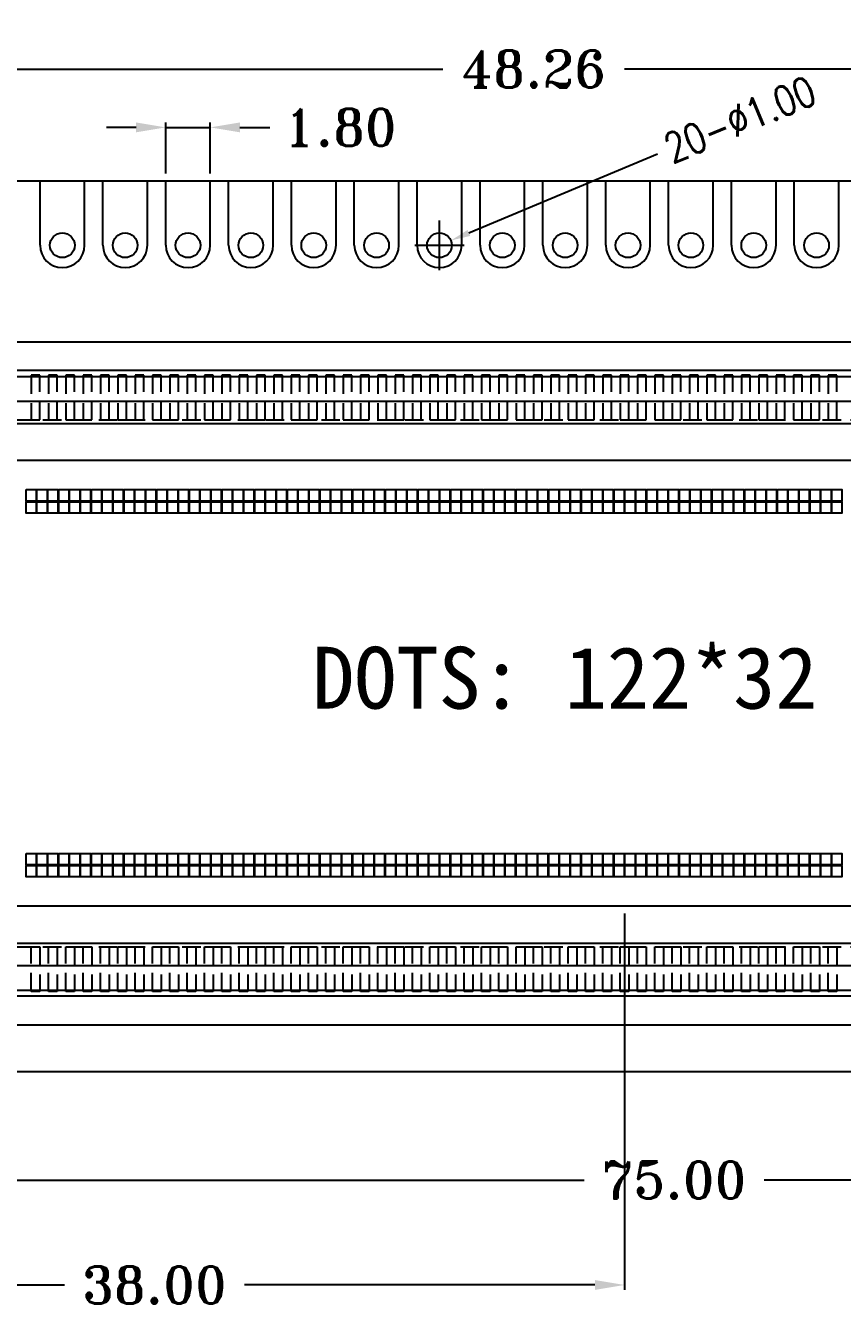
# Model space of a CAD drawing. Header units: millimetres. Extents: x 1251 to 1736, y 491 to 664.
# Drawn here: x 1324.6 to 1357.6, y 582.5 to 634.4 of the extents above; entities that cross this region are included whole.
import ezdxf

# ---------------------------------------------------------------- set-up
doc = ezdxf.new("R2010")
doc.units = ezdxf.units.MM
doc.header["$LTSCALE"] = 3
doc.linetypes.add('HIDDEN', pattern=[0.375, 0.25, -0.125])
for name, color, linetype in [('BEZ', 170, 'Continuous'), ('DIM', 4, 'Continuous'), ('PCB', 3, 'Continuous')]:
    doc.layers.add(name, color=color, linetype=linetype)
doc.styles.add('0000', font='')
doc.styles.add('RT', font='ROMANT.SHX')
doc.styles.get("Standard").update_dxf_attribs({"font": 'romans.shx', "width": 0.8, "height": 1.2})
doc.styles.get('0000').set_extended_font_data('SimSun')
doc.dimstyles.new('ISO-25$0', dxfattribs={"dimtxt": 1.5, "dimasz": 1.2, "dimexe": 0.2, "dimexo": 0.3, "dimgap": 0.6, "dimtad": 0, "dimzin": 1, "dimdsep": 46, "dimtxsty": 'RT', "dimcen": 2.5, "dimadec": 0, "dimazin": 0, "dimtfac": 1, "dimtmove": 0, "dimatfit": 3, "dimfxl": 0.2, "dimarcsym": 0})
doc.dimstyles.new('LCDDIM', dxfattribs={"dimtxt": 1.2, "dimasz": 1, "dimexe": 0.5, "dimexo": 0.5, "dimgap": 0.5, "dimtad": 0, "dimzin": 0, "dimdsep": 46, "dimtxsty": 'Standard', "dimcen": 1, "dimadec": 0, "dimazin": 0, "dimtfac": 1, "dimtofl": 0, "dimtmove": 0, "dimatfit": 0, "dimfxl": 1, "dimarcsym": 0})

# ---------------------------------------------------------------- blocks, each defined once
blk = doc.blocks.new('*D13')
at = {"layer": 'Defpoints', "color": 0}
for p in [(1390.842, 648.685), (1310.842, 628.098), (1390.842, 628.098)]:
    blk.add_point(p, dxfattribs=at)
at = {"layer": 'DIM', "color": 0, "lineweight": -2}
for p, q in [((1310.842, 628.398), (1310.842, 648.885)), ((1312.042, 648.685), (1341.385, 648.685)), ((1389.642, 648.685), (1360.299, 648.685)), ((1390.842, 628.398), (1390.842, 648.885))]:
    blk.add_line(p, q, dxfattribs=at)
at = {"layer": 'DIM', "color": 0}
for points in [[(1312.042, 648.885), (1312.042, 648.485), (1310.842, 648.685)], [(1389.642, 648.885), (1389.642, 648.485), (1390.842, 648.685)]]:
    blk.add_solid(points, dxfattribs=at)
at = {"layer": 'DIM', "color": 0, "lineweight": 0, "insert": (1350.842, 648.685), "char_height": 1.5, "attachment_point": 5, "style": 'RT'}
blk.add_mtext('PCB 80.00%%P0.3', dxfattribs=at)
blk = doc.blocks.new('*D14')
at = {"layer": 'Defpoints', "color": 0}
for p in [(1381.992, 642.233), (1315.692, 620.798), (1381.992, 620.798)]:
    blk.add_point(p, dxfattribs=at)
at = {"layer": 'DIM', "color": 0, "lineweight": -2}
for p, q in [((1315.692, 621.098), (1315.692, 642.433)), ((1316.892, 642.233), (1339.456, 642.233)), ((1380.792, 642.233), (1358.228, 642.233)), ((1381.992, 621.098), (1381.992, 642.433))]:
    blk.add_line(p, q, dxfattribs=at)
at = {"layer": 'DIM', "color": 0}
for points in [[(1316.892, 642.433), (1316.892, 642.033), (1315.692, 642.233)], [(1380.792, 642.433), (1380.792, 642.033), (1381.992, 642.233)]]:
    blk.add_solid(points, dxfattribs=at)
at = {"layer": 'DIM', "color": 0, "lineweight": 0, "insert": (1348.842, 642.233), "char_height": 1.5, "attachment_point": 5, "style": 'RT'}
blk.add_mtext('BEZ 66.30%%P0.2', dxfattribs=at)
blk = doc.blocks.new('*D15')
at = {"layer": 'Defpoints', "color": 0}
for p in [(1378.842, 638.894), (1318.842, 615.798), (1378.842, 615.798)]:
    blk.add_point(p, dxfattribs=at)
at = {"layer": 'DIM', "color": 0, "lineweight": -2}
for p, q in [((1318.842, 616.098), (1318.842, 639.094)), ((1378.842, 616.098), (1378.842, 639.094)), ((1320.042, 638.894), (1339.956, 638.894)), ((1377.642, 638.894), (1357.728, 638.894))]:
    blk.add_line(p, q, dxfattribs=at)
at = {"layer": 'DIM', "color": 0}
for points in [[(1320.042, 639.094), (1320.042, 638.694), (1318.842, 638.894)], [(1377.642, 639.094), (1377.642, 638.694), (1378.842, 638.894)]]:
    blk.add_solid(points, dxfattribs=at)
at = {"layer": 'DIM', "color": 0, "lineweight": 0, "insert": (1348.842, 638.894), "char_height": 1.5, "attachment_point": 5, "style": 'RT'}
blk.add_mtext('VA 60.00 MIN', dxfattribs=at)
blk = doc.blocks.new('*D16')
at = {"layer": 'Defpoints', "color": 0}
for p in [(1375.667, 636.123), (1322.017, 615.623), (1375.667, 615.623)]:
    blk.add_point(p, dxfattribs=at)
at = {"layer": 'DIM', "color": 0, "lineweight": -2}
for p, q in [((1322.017, 615.923), (1322.017, 636.323)), ((1323.217, 636.123), (1342.956, 636.123)), ((1374.467, 636.123), (1354.728, 636.123)), ((1375.667, 615.923), (1375.667, 636.323))]:
    blk.add_line(p, q, dxfattribs=at)
at = {"layer": 'DIM', "color": 0}
for points in [[(1323.217, 636.323), (1323.217, 635.923), (1322.017, 636.123)], [(1374.467, 636.323), (1374.467, 635.923), (1375.667, 636.123)]]:
    blk.add_solid(points, dxfattribs=at)
at = {"layer": 'DIM', "color": 0, "lineweight": 0, "insert": (1348.842, 636.123), "char_height": 1.5, "attachment_point": 5, "style": 'RT'}
blk.add_mtext('AA 53.65', dxfattribs=at)
blk = doc.blocks.new('*D17')
at = {"layer": 'Defpoints', "color": 0}
for p in [(1386.842, 645.518), (1314.842, 624.098), (1386.842, 624.098)]:
    blk.add_point(p, dxfattribs=at)
at = {"layer": 'DIM', "color": 0, "lineweight": -2}
for p, q in [((1314.842, 624.398), (1314.842, 645.718)), ((1316.042, 645.518), (1343.385, 645.518)), ((1385.642, 645.518), (1358.299, 645.518)), ((1386.842, 624.398), (1386.842, 645.718))]:
    blk.add_line(p, q, dxfattribs=at)
at = {"layer": 'DIM', "color": 0}
for points in [[(1316.042, 645.718), (1316.042, 645.318), (1314.842, 645.518)], [(1385.642, 645.718), (1385.642, 645.318), (1386.842, 645.518)]]:
    blk.add_solid(points, dxfattribs=at)
at = {"layer": 'DIM', "color": 0, "lineweight": 0, "insert": (1350.842, 645.518), "char_height": 1.5, "attachment_point": 5, "style": 'RT'}
blk.add_mtext('HOLE 72.00', dxfattribs=at)
blk = doc.blocks.new('*D18')
at = {"layer": 'Defpoints', "color": 0}
for p in [(1369.302, 632.621), (1321.042, 625.498), (1369.302, 625.498)]:
    blk.add_point(p, dxfattribs=at)
at = {"layer": 'DIM', "color": 0, "lineweight": -2}
for p, q in [((1321.042, 625.798), (1321.042, 632.821)), ((1322.242, 632.621), (1341.5, 632.621)), ((1368.102, 632.621), (1348.843, 632.621)), ((1369.302, 625.798), (1369.302, 632.821))]:
    blk.add_line(p, q, dxfattribs=at)
at = {"layer": 'DIM', "color": 0}
for points in [[(1322.242, 632.821), (1322.242, 632.421), (1321.042, 632.621)], [(1368.102, 632.821), (1368.102, 632.421), (1369.302, 632.621)]]:
    blk.add_solid(points, dxfattribs=at)
at = {"layer": 'DIM', "color": 0, "lineweight": 0, "insert": (1345.172, 632.621), "char_height": 1.5, "attachment_point": 5, "style": 'RT'}
blk.add_mtext('48.26', dxfattribs=at)
blk = doc.blocks.new('*D20')
at = {"layer": 'Defpoints', "color": 0}
for p in [(1332.102, 630.261), (1330.302, 628.098), (1332.102, 628.098)]:
    blk.add_point(p, dxfattribs=at)
at = {"layer": 'DIM', "color": 0, "lineweight": -2}
for p, q in [((1330.302, 628.398), (1330.302, 630.461)), ((1332.102, 628.398), (1332.102, 630.461)), ((1329.102, 630.261), (1327.902, 630.261)), ((1330.302, 630.261), (1332.102, 630.261)), ((1333.302, 630.261), (1334.502, 630.261))]:
    blk.add_line(p, q, dxfattribs=at)
at = {"layer": 'DIM', "color": 0}
for points in [[(1329.102, 630.461), (1329.102, 630.061), (1330.302, 630.261)], [(1333.302, 630.461), (1333.302, 630.061), (1332.102, 630.261)]]:
    blk.add_solid(points, dxfattribs=at)
at = {"layer": 'DIM', "color": 0, "lineweight": 0, "insert": (1337.352, 630.261), "char_height": 1.5, "attachment_point": 5, "style": 'RT'}
blk.add_mtext('1.80', dxfattribs=at)
blk = doc.blocks.new('*D21')
at = {"layer": 'Defpoints', "color": 0}
for p in [(1341.823, 625.691), (1340.901, 625.305)]:
    blk.add_point(p, dxfattribs=at)
at = {"layer": 'DIM', "color": 0, "lineweight": -2}
for p, q in [((1342.554, 625.997), (1350.179, 629.191)), ((1341.362, 624.498), (1341.362, 626.498)), ((1340.362, 625.498), (1342.362, 625.498))]:
    blk.add_line(p, q, dxfattribs=at)
at = {"layer": 'DIM', "color": 0}
blk.add_solid([(1342.503, 626.119), (1342.605, 625.875), (1341.823, 625.691)], dxfattribs=at)
at = {"layer": 'DIM', "color": 0, "insert": (1353.503, 630.583), "char_height": 1.2, "attachment_point": 5, "rotation": 22.7266}
blk.add_mtext('20-∅1.00', dxfattribs=at)
blk = doc.blocks.new('*D37')
at = {"layer": 'Defpoints', "color": 0}
for p in [(1313.342, 596.098), (1388.342, 596.098), (1388.342, 587.723)]:
    blk.add_point(p, dxfattribs=at)
at = {"layer": 'DIM', "color": 0, "lineweight": -2}
for p, q in [((1313.342, 595.798), (1313.342, 587.523)), ((1388.342, 595.798), (1388.342, 587.523)), ((1314.542, 587.723), (1347.206, 587.723)), ((1387.142, 587.723), (1354.478, 587.723))]:
    blk.add_line(p, q, dxfattribs=at)
at = {"layer": 'DIM', "color": 0}
for points in [[(1314.542, 587.923), (1314.542, 587.523), (1313.342, 587.723)], [(1387.142, 587.923), (1387.142, 587.523), (1388.342, 587.723)]]:
    blk.add_solid(points, dxfattribs=at)
at = {"layer": 'DIM', "color": 0, "lineweight": 0, "insert": (1350.842, 587.723), "char_height": 1.5, "attachment_point": 5, "style": 'RT'}
blk.add_mtext('75.00', dxfattribs=at)
blk = doc.blocks.new('*D38')
at = {"layer": 'Defpoints', "color": 0}
for p in [(1310.842, 604.224), (1348.842, 598.798), (1348.842, 583.482)]:
    blk.add_point(p, dxfattribs=at)
at = {"layer": 'DIM', "color": 0, "lineweight": -2}
for p, q in [((1310.842, 603.924), (1310.842, 583.282)), ((1348.842, 598.498), (1348.842, 583.282)), ((1312.042, 583.482), (1326.206, 583.482)), ((1347.642, 583.482), (1333.478, 583.482))]:
    blk.add_line(p, q, dxfattribs=at)
at = {"layer": 'DIM', "color": 0}
for points in [[(1312.042, 583.682), (1312.042, 583.282), (1310.842, 583.482)], [(1347.642, 583.682), (1347.642, 583.282), (1348.842, 583.482)]]:
    blk.add_solid(points, dxfattribs=at)
at = {"layer": 'DIM', "color": 0, "lineweight": 0, "insert": (1329.842, 583.482), "char_height": 1.5, "attachment_point": 5, "style": 'RT'}
blk.add_mtext('38.00', dxfattribs=at)

msp = doc.modelspace()

# ---------------------------------------------------------------- linework, layer by layer
for p, q in [((1325.222, 625.498), (1325.222, 628.098)), ((1327.022, 625.498), (1327.022, 628.098)), ((1327.762, 625.498), (1327.762, 628.098)), ((1329.562, 625.498), (1329.562, 628.098)), ((1330.302, 625.498), (1330.302, 628.098)), ((1332.102, 625.498), (1332.102, 628.098)), ((1332.842, 625.498), (1332.842, 628.098)), ((1334.642, 625.498), (1334.642, 628.098)), ((1335.382, 625.498), (1335.382, 628.098)), ((1337.182, 625.498), (1337.182, 628.098)), ((1337.922, 625.498), (1337.922, 628.098)), ((1339.722, 625.498), (1339.722, 628.098)), ((1340.462, 625.498), (1340.462, 628.098)), ((1342.262, 625.498), (1342.262, 628.098)), ((1343.002, 625.498), (1343.002, 628.098)), ((1344.802, 625.498), (1344.802, 628.098)), ((1345.542, 625.498), (1345.542, 628.098)), ((1347.342, 625.498), (1347.342, 628.098)), ((1348.082, 625.498), (1348.082, 628.098)), ((1349.882, 625.498), (1349.882, 628.098)), ((1350.622, 625.498), (1350.622, 628.098)), ((1352.422, 625.498), (1352.422, 628.098)), ((1353.162, 625.498), (1353.162, 628.098)), ((1354.962, 625.498), (1354.962, 628.098)), ((1355.702, 625.498), (1355.702, 628.098)), ((1357.502, 625.498), (1357.502, 628.098)), ((1316.342, 620.448), (1381.342, 620.448)), ((1381.342, 595.148), (1316.342, 595.148))]:
    msp.add_line(p, q)
at = {"linetype": 'HIDDEN'}
for p, q in [((1316.342, 618.448), (1381.342, 618.448)), ((1316.342, 597.148), (1381.342, 597.148))]:
    msp.add_line(p, q, dxfattribs=at)
at = {"color": 2}
for p, q in [((1316.672, 618.298), (1379.972, 618.298)), ((1316.672, 597.298), (1379.972, 597.298))]:
    msp.add_line(p, q, dxfattribs=at)
at = {"linetype": 'HIDDEN'}
for points in [[(1324.867, 620.248), (1324.867, 618.448), (1325.217, 618.448), (1325.217, 620.248)], [(1325.567, 620.248), (1325.567, 618.448), (1325.917, 618.448), (1325.917, 620.248)], [(1326.267, 620.248), (1326.267, 618.448), (1326.617, 618.448), (1326.617, 620.248)], [(1326.967, 620.248), (1326.967, 618.448), (1327.317, 618.448), (1327.317, 620.248)], [(1327.667, 620.248), (1327.667, 618.448), (1328.017, 618.448), (1328.017, 620.248)], [(1328.367, 620.248), (1328.367, 618.448), (1328.717, 618.448), (1328.717, 620.248)], [(1329.067, 620.248), (1329.067, 618.448), (1329.417, 618.448), (1329.417, 620.248)], [(1329.767, 620.248), (1329.767, 618.448), (1330.117, 618.448), (1330.117, 620.248)], [(1330.467, 620.248), (1330.467, 618.448), (1330.817, 618.448), (1330.817, 620.248)], [(1331.167, 620.248), (1331.167, 618.448), (1331.517, 618.448), (1331.517, 620.248)], [(1331.867, 620.248), (1331.867, 618.448), (1332.217, 618.448), (1332.217, 620.248)], [(1332.567, 620.248), (1332.567, 618.448), (1332.917, 618.448), (1332.917, 620.248)], [(1333.267, 620.248), (1333.267, 618.448), (1333.617, 618.448), (1333.617, 620.248)], [(1333.967, 620.248), (1333.967, 618.448), (1334.317, 618.448), (1334.317, 620.248)], [(1334.667, 620.248), (1334.667, 618.448), (1335.017, 618.448), (1335.017, 620.248)], [(1335.367, 620.248), (1335.367, 618.448), (1335.717, 618.448), (1335.717, 620.248)], [(1336.067, 620.248), (1336.067, 618.448), (1336.417, 618.448), (1336.417, 620.248)], [(1336.767, 620.248), (1336.767, 618.448), (1337.117, 618.448), (1337.117, 620.248)], [(1337.467, 620.248), (1337.467, 618.448), (1337.817, 618.448), (1337.817, 620.248)], [(1338.167, 620.248), (1338.167, 618.448), (1338.517, 618.448), (1338.517, 620.248)], [(1338.867, 620.248), (1338.867, 618.448), (1339.217, 618.448), (1339.217, 620.248)], [(1339.567, 620.248), (1339.567, 618.448), (1339.917, 618.448), (1339.917, 620.248)], [(1340.267, 620.248), (1340.267, 618.448), (1340.617, 618.448), (1340.617, 620.248)], [(1340.967, 620.248), (1340.967, 618.448), (1341.317, 618.448), (1341.317, 620.248)], [(1341.667, 620.248), (1341.667, 618.448), (1342.017, 618.448), (1342.017, 620.248)], [(1342.367, 620.248), (1342.367, 618.448), (1342.717, 618.448), (1342.717, 620.248)], [(1343.067, 620.248), (1343.067, 618.448), (1343.417, 618.448), (1343.417, 620.248)], [(1343.767, 620.248), (1343.767, 618.448), (1344.117, 618.448), (1344.117, 620.248)], [(1344.467, 620.248), (1344.467, 618.448), (1344.817, 618.448), (1344.817, 620.248)], [(1345.167, 620.248), (1345.167, 618.448), (1345.517, 618.448), (1345.517, 620.248)], [(1345.867, 620.248), (1345.867, 618.448), (1346.217, 618.448), (1346.217, 620.248)], [(1346.567, 620.248), (1346.567, 618.448), (1346.917, 618.448), (1346.917, 620.248)], [(1347.267, 620.248), (1347.267, 618.448), (1347.617, 618.448), (1347.617, 620.248)], [(1347.967, 620.248), (1347.967, 618.448), (1348.317, 618.448), (1348.317, 620.248)], [(1348.667, 620.248), (1348.667, 618.448), (1349.017, 618.448), (1349.017, 620.248)], [(1349.367, 620.248), (1349.367, 618.448), (1349.717, 618.448), (1349.717, 620.248)], [(1350.067, 620.248), (1350.067, 618.448), (1350.417, 618.448), (1350.417, 620.248)], [(1350.767, 620.248), (1350.767, 618.448), (1351.117, 618.448), (1351.117, 620.248)], [(1351.467, 620.248), (1351.467, 618.448), (1351.817, 618.448), (1351.817, 620.248)], [(1352.167, 620.248), (1352.167, 618.448), (1352.517, 618.448), (1352.517, 620.248)], [(1352.867, 620.248), (1352.867, 618.448), (1353.217, 618.448), (1353.217, 620.248)], [(1353.567, 620.248), (1353.567, 618.448), (1353.917, 618.448), (1353.917, 620.248)], [(1354.267, 620.248), (1354.267, 618.448), (1354.617, 618.448), (1354.617, 620.248)], [(1354.967, 620.248), (1354.967, 618.448), (1355.317, 618.448), (1355.317, 620.248)], [(1355.667, 620.248), (1355.667, 618.448), (1356.017, 618.448), (1356.017, 620.248)], [(1356.367, 620.248), (1356.367, 618.448), (1356.717, 618.448), (1356.717, 620.248)], [(1357.067, 620.248), (1357.067, 618.448), (1357.417, 618.448), (1357.417, 620.248)], [(1324.867, 595.348), (1324.867, 597.148), (1325.217, 597.148), (1325.217, 595.348)], [(1325.567, 595.348), (1325.567, 597.148), (1325.917, 597.148), (1325.917, 595.348)], [(1326.267, 595.348), (1326.267, 597.148), (1326.617, 597.148), (1326.617, 595.348)], [(1326.967, 595.348), (1326.967, 597.148), (1327.317, 597.148), (1327.317, 595.348)], [(1327.667, 595.348), (1327.667, 597.148), (1328.017, 597.148), (1328.017, 595.348)], [(1328.367, 595.348), (1328.367, 597.148), (1328.717, 597.148), (1328.717, 595.348)], [(1329.067, 595.348), (1329.067, 597.148), (1329.417, 597.148), (1329.417, 595.348)], [(1329.767, 595.348), (1329.767, 597.148), (1330.117, 597.148), (1330.117, 595.348)], [(1330.467, 595.348), (1330.467, 597.148), (1330.817, 597.148), (1330.817, 595.348)], [(1331.167, 595.348), (1331.167, 597.148), (1331.517, 597.148), (1331.517, 595.348)], [(1331.867, 595.348), (1331.867, 597.148), (1332.217, 597.148), (1332.217, 595.348)], [(1332.567, 595.348), (1332.567, 597.148), (1332.917, 597.148), (1332.917, 595.348)], [(1333.267, 595.348), (1333.267, 597.148), (1333.617, 597.148), (1333.617, 595.348)], [(1333.967, 595.348), (1333.967, 597.148), (1334.317, 597.148), (1334.317, 595.348)], [(1334.667, 595.348), (1334.667, 597.148), (1335.017, 597.148), (1335.017, 595.348)], [(1335.367, 595.348), (1335.367, 597.148), (1335.717, 597.148), (1335.717, 595.348)], [(1336.067, 595.348), (1336.067, 597.148), (1336.417, 597.148), (1336.417, 595.348)], [(1336.767, 595.348), (1336.767, 597.148), (1337.117, 597.148), (1337.117, 595.348)], [(1337.467, 595.348), (1337.467, 597.148), (1337.817, 597.148), (1337.817, 595.348)], [(1338.167, 595.348), (1338.167, 597.148), (1338.517, 597.148), (1338.517, 595.348)], [(1338.867, 595.348), (1338.867, 597.148), (1339.217, 597.148), (1339.217, 595.348)], [(1339.567, 595.348), (1339.567, 597.148), (1339.917, 597.148), (1339.917, 595.348)], [(1340.267, 595.348), (1340.267, 597.148), (1340.617, 597.148), (1340.617, 595.348)], [(1340.967, 595.348), (1340.967, 597.148), (1341.317, 597.148), (1341.317, 595.348)], [(1341.667, 595.348), (1341.667, 597.148), (1342.017, 597.148), (1342.017, 595.348)], [(1342.367, 595.348), (1342.367, 597.148), (1342.717, 597.148), (1342.717, 595.348)], [(1343.067, 595.348), (1343.067, 597.148), (1343.417, 597.148), (1343.417, 595.348)], [(1343.767, 595.348), (1343.767, 597.148), (1344.117, 597.148), (1344.117, 595.348)], [(1344.467, 595.348), (1344.467, 597.148), (1344.817, 597.148), (1344.817, 595.348)], [(1345.167, 595.348), (1345.167, 597.148), (1345.517, 597.148), (1345.517, 595.348)], [(1345.867, 595.348), (1345.867, 597.148), (1346.217, 597.148), (1346.217, 595.348)], [(1346.567, 595.348), (1346.567, 597.148), (1346.917, 597.148), (1346.917, 595.348)], [(1347.267, 595.348), (1347.267, 597.148), (1347.617, 597.148), (1347.617, 595.348)], [(1347.967, 595.348), (1347.967, 597.148), (1348.317, 597.148), (1348.317, 595.348)], [(1348.667, 595.348), (1348.667, 597.148), (1349.017, 597.148), (1349.017, 595.348)], [(1349.367, 595.348), (1349.367, 597.148), (1349.717, 597.148), (1349.717, 595.348)], [(1350.067, 595.348), (1350.067, 597.148), (1350.417, 597.148), (1350.417, 595.348)], [(1350.767, 595.348), (1350.767, 597.148), (1351.117, 597.148), (1351.117, 595.348)], [(1351.467, 595.348), (1351.467, 597.148), (1351.817, 597.148), (1351.817, 595.348)], [(1352.167, 595.348), (1352.167, 597.148), (1352.517, 597.148), (1352.517, 595.348)], [(1352.867, 595.348), (1352.867, 597.148), (1353.217, 597.148), (1353.217, 595.348)], [(1353.567, 595.348), (1353.567, 597.148), (1353.917, 597.148), (1353.917, 595.348)], [(1354.267, 595.348), (1354.267, 597.148), (1354.617, 597.148), (1354.617, 595.348)], [(1354.967, 595.348), (1354.967, 597.148), (1355.317, 597.148), (1355.317, 595.348)], [(1355.667, 595.348), (1355.667, 597.148), (1356.017, 597.148), (1356.017, 595.348)], [(1356.367, 595.348), (1356.367, 597.148), (1356.717, 597.148), (1356.717, 595.348)], [(1357.067, 595.348), (1357.067, 597.148), (1357.417, 597.148), (1357.417, 595.348)]]:
    msp.add_lwpolyline(points, close=True, dxfattribs=at)
for points in [[(1324.657, 615.623), (1325.067, 615.623), (1325.067, 615.163), (1324.657, 615.163)], [(1325.097, 615.623), (1325.507, 615.623), (1325.507, 615.163), (1325.097, 615.163)], [(1325.537, 615.623), (1325.947, 615.623), (1325.947, 615.163), (1325.537, 615.163)], [(1325.977, 615.623), (1326.387, 615.623), (1326.387, 615.163), (1325.977, 615.163)], [(1326.417, 615.623), (1326.827, 615.623), (1326.827, 615.163), (1326.417, 615.163)], [(1326.857, 615.623), (1327.267, 615.623), (1327.267, 615.163), (1326.857, 615.163)], [(1327.297, 615.623), (1327.707, 615.623), (1327.707, 615.163), (1327.297, 615.163)], [(1327.737, 615.623), (1328.147, 615.623), (1328.147, 615.163), (1327.737, 615.163)], [(1328.177, 615.623), (1328.587, 615.623), (1328.587, 615.163), (1328.177, 615.163)], [(1328.617, 615.623), (1329.027, 615.623), (1329.027, 615.163), (1328.617, 615.163)], [(1329.057, 615.623), (1329.467, 615.623), (1329.467, 615.163), (1329.057, 615.163)], [(1329.497, 615.623), (1329.907, 615.623), (1329.907, 615.163), (1329.497, 615.163)], [(1329.937, 615.623), (1330.347, 615.623), (1330.347, 615.163), (1329.937, 615.163)], [(1330.377, 615.623), (1330.787, 615.623), (1330.787, 615.163), (1330.377, 615.163)], [(1330.817, 615.623), (1331.227, 615.623), (1331.227, 615.163), (1330.817, 615.163)], [(1331.257, 615.623), (1331.667, 615.623), (1331.667, 615.163), (1331.257, 615.163)], [(1331.697, 615.623), (1332.107, 615.623), (1332.107, 615.163), (1331.697, 615.163)], [(1332.137, 615.623), (1332.547, 615.623), (1332.547, 615.163), (1332.137, 615.163)], [(1332.577, 615.623), (1332.987, 615.623), (1332.987, 615.163), (1332.577, 615.163)], [(1333.017, 615.623), (1333.427, 615.623), (1333.427, 615.163), (1333.017, 615.163)], [(1333.457, 615.623), (1333.867, 615.623), (1333.867, 615.163), (1333.457, 615.163)], [(1333.897, 615.623), (1334.307, 615.623), (1334.307, 615.163), (1333.897, 615.163)], [(1334.337, 615.623), (1334.747, 615.623), (1334.747, 615.163), (1334.337, 615.163)], [(1334.777, 615.623), (1335.187, 615.623), (1335.187, 615.163), (1334.777, 615.163)], [(1335.217, 615.623), (1335.627, 615.623), (1335.627, 615.163), (1335.217, 615.163)], [(1335.657, 615.623), (1336.067, 615.623), (1336.067, 615.163), (1335.657, 615.163)], [(1336.097, 615.623), (1336.507, 615.623), (1336.507, 615.163), (1336.097, 615.163)], [(1336.537, 615.623), (1336.947, 615.623), (1336.947, 615.163), (1336.537, 615.163)], [(1336.977, 615.623), (1337.387, 615.623), (1337.387, 615.163), (1336.977, 615.163)], [(1337.417, 615.623), (1337.827, 615.623), (1337.827, 615.163), (1337.417, 615.163)], [(1337.857, 615.623), (1338.267, 615.623), (1338.267, 615.163), (1337.857, 615.163)], [(1338.297, 615.623), (1338.707, 615.623), (1338.707, 615.163), (1338.297, 615.163)], [(1338.737, 615.623), (1339.147, 615.623), (1339.147, 615.163), (1338.737, 615.163)], [(1339.177, 615.623), (1339.587, 615.623), (1339.587, 615.163), (1339.177, 615.163)], [(1339.617, 615.623), (1340.027, 615.623), (1340.027, 615.163), (1339.617, 615.163)], [(1340.057, 615.623), (1340.467, 615.623), (1340.467, 615.163), (1340.057, 615.163)], [(1340.497, 615.623), (1340.907, 615.623), (1340.907, 615.163), (1340.497, 615.163)], [(1340.937, 615.623), (1341.347, 615.623), (1341.347, 615.163), (1340.937, 615.163)], [(1341.377, 615.623), (1341.787, 615.623), (1341.787, 615.163), (1341.377, 615.163)], [(1341.817, 615.623), (1342.227, 615.623), (1342.227, 615.163), (1341.817, 615.163)], [(1342.257, 615.623), (1342.667, 615.623), (1342.667, 615.163), (1342.257, 615.163)], [(1342.697, 615.623), (1343.107, 615.623), (1343.107, 615.163), (1342.697, 615.163)], [(1343.137, 615.623), (1343.547, 615.623), (1343.547, 615.163), (1343.137, 615.163)], [(1343.577, 615.623), (1343.987, 615.623), (1343.987, 615.163), (1343.577, 615.163)], [(1344.017, 615.623), (1344.427, 615.623), (1344.427, 615.163), (1344.017, 615.163)], [(1344.457, 615.623), (1344.867, 615.623), (1344.867, 615.163), (1344.457, 615.163)], [(1344.897, 615.623), (1345.307, 615.623), (1345.307, 615.163), (1344.897, 615.163)], [(1345.337, 615.623), (1345.747, 615.623), (1345.747, 615.163), (1345.337, 615.163)], [(1345.777, 615.623), (1346.187, 615.623), (1346.187, 615.163), (1345.777, 615.163)], [(1346.217, 615.623), (1346.627, 615.623), (1346.627, 615.163), (1346.217, 615.163)], [(1346.657, 615.623), (1347.067, 615.623), (1347.067, 615.163), (1346.657, 615.163)], [(1347.097, 615.623), (1347.507, 615.623), (1347.507, 615.163), (1347.097, 615.163)], [(1347.537, 615.623), (1347.947, 615.623), (1347.947, 615.163), (1347.537, 615.163)], [(1347.977, 615.623), (1348.387, 615.623), (1348.387, 615.163), (1347.977, 615.163)], [(1348.417, 615.623), (1348.827, 615.623), (1348.827, 615.163), (1348.417, 615.163)], [(1348.857, 615.623), (1349.267, 615.623), (1349.267, 615.163), (1348.857, 615.163)], [(1349.297, 615.623), (1349.707, 615.623), (1349.707, 615.163), (1349.297, 615.163)], [(1349.737, 615.623), (1350.147, 615.623), (1350.147, 615.163), (1349.737, 615.163)], [(1350.177, 615.623), (1350.587, 615.623), (1350.587, 615.163), (1350.177, 615.163)], [(1350.617, 615.623), (1351.027, 615.623), (1351.027, 615.163), (1350.617, 615.163)], [(1351.057, 615.623), (1351.467, 615.623), (1351.467, 615.163), (1351.057, 615.163)], [(1351.497, 615.623), (1351.907, 615.623), (1351.907, 615.163), (1351.497, 615.163)], [(1351.937, 615.623), (1352.347, 615.623), (1352.347, 615.163), (1351.937, 615.163)], [(1352.377, 615.623), (1352.787, 615.623), (1352.787, 615.163), (1352.377, 615.163)], [(1352.817, 615.623), (1353.227, 615.623), (1353.227, 615.163), (1352.817, 615.163)], [(1353.257, 615.623), (1353.667, 615.623), (1353.667, 615.163), (1353.257, 615.163)], [(1353.697, 615.623), (1354.107, 615.623), (1354.107, 615.163), (1353.697, 615.163)], [(1354.137, 615.623), (1354.547, 615.623), (1354.547, 615.163), (1354.137, 615.163)], [(1354.577, 615.623), (1354.987, 615.623), (1354.987, 615.163), (1354.577, 615.163)], [(1355.017, 615.623), (1355.427, 615.623), (1355.427, 615.163), (1355.017, 615.163)], [(1355.457, 615.623), (1355.867, 615.623), (1355.867, 615.163), (1355.457, 615.163)], [(1355.897, 615.623), (1356.307, 615.623), (1356.307, 615.163), (1355.897, 615.163)], [(1356.337, 615.623), (1356.747, 615.623), (1356.747, 615.163), (1356.337, 615.163)], [(1356.777, 615.623), (1357.187, 615.623), (1357.187, 615.163), (1356.777, 615.163)], [(1357.217, 615.623), (1357.627, 615.623), (1357.627, 615.163), (1357.217, 615.163)], [(1324.657, 615.133), (1325.067, 615.133), (1325.067, 614.673), (1324.657, 614.673)], [(1325.097, 615.133), (1325.507, 615.133), (1325.507, 614.673), (1325.097, 614.673)], [(1325.537, 615.133), (1325.947, 615.133), (1325.947, 614.673), (1325.537, 614.673)], [(1325.977, 615.133), (1326.387, 615.133), (1326.387, 614.673), (1325.977, 614.673)], [(1326.417, 615.133), (1326.827, 615.133), (1326.827, 614.673), (1326.417, 614.673)], [(1326.857, 615.133), (1327.267, 615.133), (1327.267, 614.673), (1326.857, 614.673)], [(1327.297, 615.133), (1327.707, 615.133), (1327.707, 614.673), (1327.297, 614.673)], [(1327.737, 615.133), (1328.147, 615.133), (1328.147, 614.673), (1327.737, 614.673)], [(1328.177, 615.133), (1328.587, 615.133), (1328.587, 614.673), (1328.177, 614.673)], [(1328.617, 615.133), (1329.027, 615.133), (1329.027, 614.673), (1328.617, 614.673)], [(1329.057, 615.133), (1329.467, 615.133), (1329.467, 614.673), (1329.057, 614.673)], [(1329.497, 615.133), (1329.907, 615.133), (1329.907, 614.673), (1329.497, 614.673)], [(1329.937, 615.133), (1330.347, 615.133), (1330.347, 614.673), (1329.937, 614.673)], [(1330.377, 615.133), (1330.787, 615.133), (1330.787, 614.673), (1330.377, 614.673)], [(1330.817, 615.133), (1331.227, 615.133), (1331.227, 614.673), (1330.817, 614.673)], [(1331.257, 615.133), (1331.667, 615.133), (1331.667, 614.673), (1331.257, 614.673)], [(1331.697, 615.133), (1332.107, 615.133), (1332.107, 614.673), (1331.697, 614.673)], [(1332.137, 615.133), (1332.547, 615.133), (1332.547, 614.673), (1332.137, 614.673)], [(1332.577, 615.133), (1332.987, 615.133), (1332.987, 614.673), (1332.577, 614.673)], [(1333.017, 615.133), (1333.427, 615.133), (1333.427, 614.673), (1333.017, 614.673)], [(1333.457, 615.133), (1333.867, 615.133), (1333.867, 614.673), (1333.457, 614.673)], [(1333.897, 615.133), (1334.307, 615.133), (1334.307, 614.673), (1333.897, 614.673)], [(1334.337, 615.133), (1334.747, 615.133), (1334.747, 614.673), (1334.337, 614.673)], [(1334.777, 615.133), (1335.187, 615.133), (1335.187, 614.673), (1334.777, 614.673)], [(1335.217, 615.133), (1335.627, 615.133), (1335.627, 614.673), (1335.217, 614.673)], [(1335.657, 615.133), (1336.067, 615.133), (1336.067, 614.673), (1335.657, 614.673)], [(1336.097, 615.133), (1336.507, 615.133), (1336.507, 614.673), (1336.097, 614.673)], [(1336.537, 615.133), (1336.947, 615.133), (1336.947, 614.673), (1336.537, 614.673)], [(1336.977, 615.133), (1337.387, 615.133), (1337.387, 614.673), (1336.977, 614.673)], [(1337.417, 615.133), (1337.827, 615.133), (1337.827, 614.673), (1337.417, 614.673)], [(1337.857, 615.133), (1338.267, 615.133), (1338.267, 614.673), (1337.857, 614.673)], [(1338.297, 615.133), (1338.707, 615.133), (1338.707, 614.673), (1338.297, 614.673)], [(1338.737, 615.133), (1339.147, 615.133), (1339.147, 614.673), (1338.737, 614.673)], [(1339.177, 615.133), (1339.587, 615.133), (1339.587, 614.673), (1339.177, 614.673)], [(1339.617, 615.133), (1340.027, 615.133), (1340.027, 614.673), (1339.617, 614.673)], [(1340.057, 615.133), (1340.467, 615.133), (1340.467, 614.673), (1340.057, 614.673)], [(1340.497, 615.133), (1340.907, 615.133), (1340.907, 614.673), (1340.497, 614.673)], [(1340.937, 615.133), (1341.347, 615.133), (1341.347, 614.673), (1340.937, 614.673)], [(1341.377, 615.133), (1341.787, 615.133), (1341.787, 614.673), (1341.377, 614.673)], [(1341.817, 615.133), (1342.227, 615.133), (1342.227, 614.673), (1341.817, 614.673)], [(1342.257, 615.133), (1342.667, 615.133), (1342.667, 614.673), (1342.257, 614.673)], [(1342.697, 615.133), (1343.107, 615.133), (1343.107, 614.673), (1342.697, 614.673)], [(1343.137, 615.133), (1343.547, 615.133), (1343.547, 614.673), (1343.137, 614.673)], [(1343.577, 615.133), (1343.987, 615.133), (1343.987, 614.673), (1343.577, 614.673)], [(1344.017, 615.133), (1344.427, 615.133), (1344.427, 614.673), (1344.017, 614.673)], [(1344.457, 615.133), (1344.867, 615.133), (1344.867, 614.673), (1344.457, 614.673)], [(1344.897, 615.133), (1345.307, 615.133), (1345.307, 614.673), (1344.897, 614.673)], [(1345.337, 615.133), (1345.747, 615.133), (1345.747, 614.673), (1345.337, 614.673)], [(1345.777, 615.133), (1346.187, 615.133), (1346.187, 614.673), (1345.777, 614.673)], [(1346.217, 615.133), (1346.627, 615.133), (1346.627, 614.673), (1346.217, 614.673)], [(1346.657, 615.133), (1347.067, 615.133), (1347.067, 614.673), (1346.657, 614.673)], [(1347.097, 615.133), (1347.507, 615.133), (1347.507, 614.673), (1347.097, 614.673)], [(1347.537, 615.133), (1347.947, 615.133), (1347.947, 614.673), (1347.537, 614.673)], [(1347.977, 615.133), (1348.387, 615.133), (1348.387, 614.673), (1347.977, 614.673)], [(1348.417, 615.133), (1348.827, 615.133), (1348.827, 614.673), (1348.417, 614.673)], [(1348.857, 615.133), (1349.267, 615.133), (1349.267, 614.673), (1348.857, 614.673)], [(1349.297, 615.133), (1349.707, 615.133), (1349.707, 614.673), (1349.297, 614.673)], [(1349.737, 615.133), (1350.147, 615.133), (1350.147, 614.673), (1349.737, 614.673)], [(1350.177, 615.133), (1350.587, 615.133), (1350.587, 614.673), (1350.177, 614.673)], [(1350.617, 615.133), (1351.027, 615.133), (1351.027, 614.673), (1350.617, 614.673)], [(1351.057, 615.133), (1351.467, 615.133), (1351.467, 614.673), (1351.057, 614.673)], [(1351.497, 615.133), (1351.907, 615.133), (1351.907, 614.673), (1351.497, 614.673)], [(1351.937, 615.133), (1352.347, 615.133), (1352.347, 614.673), (1351.937, 614.673)], [(1352.377, 615.133), (1352.787, 615.133), (1352.787, 614.673), (1352.377, 614.673)], [(1352.817, 615.133), (1353.227, 615.133), (1353.227, 614.673), (1352.817, 614.673)], [(1353.257, 615.133), (1353.667, 615.133), (1353.667, 614.673), (1353.257, 614.673)], [(1353.697, 615.133), (1354.107, 615.133), (1354.107, 614.673), (1353.697, 614.673)], [(1354.137, 615.133), (1354.547, 615.133), (1354.547, 614.673), (1354.137, 614.673)], [(1354.577, 615.133), (1354.987, 615.133), (1354.987, 614.673), (1354.577, 614.673)], [(1355.017, 615.133), (1355.427, 615.133), (1355.427, 614.673), (1355.017, 614.673)], [(1355.457, 615.133), (1355.867, 615.133), (1355.867, 614.673), (1355.457, 614.673)], [(1355.897, 615.133), (1356.307, 615.133), (1356.307, 614.673), (1355.897, 614.673)], [(1356.337, 615.133), (1356.747, 615.133), (1356.747, 614.673), (1356.337, 614.673)], [(1356.777, 615.133), (1357.187, 615.133), (1357.187, 614.673), (1356.777, 614.673)], [(1357.217, 615.133), (1357.627, 615.133), (1357.627, 614.673), (1357.217, 614.673)], [(1324.657, 600.923), (1325.067, 600.923), (1325.067, 600.463), (1324.657, 600.463)], [(1325.097, 600.923), (1325.507, 600.923), (1325.507, 600.463), (1325.097, 600.463)], [(1325.537, 600.923), (1325.947, 600.923), (1325.947, 600.463), (1325.537, 600.463)], [(1325.977, 600.923), (1326.387, 600.923), (1326.387, 600.463), (1325.977, 600.463)], [(1326.417, 600.923), (1326.827, 600.923), (1326.827, 600.463), (1326.417, 600.463)], [(1326.857, 600.923), (1327.267, 600.923), (1327.267, 600.463), (1326.857, 600.463)], [(1327.297, 600.923), (1327.707, 600.923), (1327.707, 600.463), (1327.297, 600.463)], [(1327.737, 600.923), (1328.147, 600.923), (1328.147, 600.463), (1327.737, 600.463)], [(1328.177, 600.923), (1328.587, 600.923), (1328.587, 600.463), (1328.177, 600.463)], [(1328.617, 600.923), (1329.027, 600.923), (1329.027, 600.463), (1328.617, 600.463)], [(1329.057, 600.923), (1329.467, 600.923), (1329.467, 600.463), (1329.057, 600.463)], [(1329.497, 600.923), (1329.907, 600.923), (1329.907, 600.463), (1329.497, 600.463)], [(1329.937, 600.923), (1330.347, 600.923), (1330.347, 600.463), (1329.937, 600.463)], [(1330.377, 600.923), (1330.787, 600.923), (1330.787, 600.463), (1330.377, 600.463)], [(1330.817, 600.923), (1331.227, 600.923), (1331.227, 600.463), (1330.817, 600.463)], [(1331.257, 600.923), (1331.667, 600.923), (1331.667, 600.463), (1331.257, 600.463)], [(1331.697, 600.923), (1332.107, 600.923), (1332.107, 600.463), (1331.697, 600.463)], [(1332.137, 600.923), (1332.547, 600.923), (1332.547, 600.463), (1332.137, 600.463)], [(1332.577, 600.923), (1332.987, 600.923), (1332.987, 600.463), (1332.577, 600.463)], [(1333.017, 600.923), (1333.427, 600.923), (1333.427, 600.463), (1333.017, 600.463)], [(1333.457, 600.923), (1333.867, 600.923), (1333.867, 600.463), (1333.457, 600.463)], [(1333.897, 600.923), (1334.307, 600.923), (1334.307, 600.463), (1333.897, 600.463)], [(1334.337, 600.923), (1334.747, 600.923), (1334.747, 600.463), (1334.337, 600.463)], [(1334.777, 600.923), (1335.187, 600.923), (1335.187, 600.463), (1334.777, 600.463)], [(1335.217, 600.923), (1335.627, 600.923), (1335.627, 600.463), (1335.217, 600.463)], [(1335.657, 600.923), (1336.067, 600.923), (1336.067, 600.463), (1335.657, 600.463)], [(1336.097, 600.923), (1336.507, 600.923), (1336.507, 600.463), (1336.097, 600.463)], [(1336.537, 600.923), (1336.947, 600.923), (1336.947, 600.463), (1336.537, 600.463)], [(1336.977, 600.923), (1337.387, 600.923), (1337.387, 600.463), (1336.977, 600.463)], [(1337.417, 600.923), (1337.827, 600.923), (1337.827, 600.463), (1337.417, 600.463)], [(1337.857, 600.923), (1338.267, 600.923), (1338.267, 600.463), (1337.857, 600.463)], [(1338.297, 600.923), (1338.707, 600.923), (1338.707, 600.463), (1338.297, 600.463)], [(1338.737, 600.923), (1339.147, 600.923), (1339.147, 600.463), (1338.737, 600.463)], [(1339.177, 600.923), (1339.587, 600.923), (1339.587, 600.463), (1339.177, 600.463)], [(1339.617, 600.923), (1340.027, 600.923), (1340.027, 600.463), (1339.617, 600.463)], [(1340.057, 600.923), (1340.467, 600.923), (1340.467, 600.463), (1340.057, 600.463)], [(1340.497, 600.923), (1340.907, 600.923), (1340.907, 600.463), (1340.497, 600.463)], [(1340.937, 600.923), (1341.347, 600.923), (1341.347, 600.463), (1340.937, 600.463)], [(1341.377, 600.923), (1341.787, 600.923), (1341.787, 600.463), (1341.377, 600.463)], [(1341.817, 600.923), (1342.227, 600.923), (1342.227, 600.463), (1341.817, 600.463)], [(1342.257, 600.923), (1342.667, 600.923), (1342.667, 600.463), (1342.257, 600.463)], [(1342.697, 600.923), (1343.107, 600.923), (1343.107, 600.463), (1342.697, 600.463)], [(1343.137, 600.923), (1343.547, 600.923), (1343.547, 600.463), (1343.137, 600.463)], [(1343.577, 600.923), (1343.987, 600.923), (1343.987, 600.463), (1343.577, 600.463)], [(1344.017, 600.923), (1344.427, 600.923), (1344.427, 600.463), (1344.017, 600.463)], [(1344.457, 600.923), (1344.867, 600.923), (1344.867, 600.463), (1344.457, 600.463)], [(1344.897, 600.923), (1345.307, 600.923), (1345.307, 600.463), (1344.897, 600.463)], [(1345.337, 600.923), (1345.747, 600.923), (1345.747, 600.463), (1345.337, 600.463)], [(1345.777, 600.923), (1346.187, 600.923), (1346.187, 600.463), (1345.777, 600.463)], [(1346.217, 600.923), (1346.627, 600.923), (1346.627, 600.463), (1346.217, 600.463)], [(1346.657, 600.923), (1347.067, 600.923), (1347.067, 600.463), (1346.657, 600.463)], [(1347.097, 600.923), (1347.507, 600.923), (1347.507, 600.463), (1347.097, 600.463)], [(1347.537, 600.923), (1347.947, 600.923), (1347.947, 600.463), (1347.537, 600.463)], [(1347.977, 600.923), (1348.387, 600.923), (1348.387, 600.463), (1347.977, 600.463)], [(1348.417, 600.923), (1348.827, 600.923), (1348.827, 600.463), (1348.417, 600.463)], [(1348.857, 600.923), (1349.267, 600.923), (1349.267, 600.463), (1348.857, 600.463)], [(1349.297, 600.923), (1349.707, 600.923), (1349.707, 600.463), (1349.297, 600.463)], [(1349.737, 600.923), (1350.147, 600.923), (1350.147, 600.463), (1349.737, 600.463)], [(1350.177, 600.923), (1350.587, 600.923), (1350.587, 600.463), (1350.177, 600.463)], [(1350.617, 600.923), (1351.027, 600.923), (1351.027, 600.463), (1350.617, 600.463)], [(1351.057, 600.923), (1351.467, 600.923), (1351.467, 600.463), (1351.057, 600.463)], [(1351.497, 600.923), (1351.907, 600.923), (1351.907, 600.463), (1351.497, 600.463)], [(1351.937, 600.923), (1352.347, 600.923), (1352.347, 600.463), (1351.937, 600.463)], [(1352.377, 600.923), (1352.787, 600.923), (1352.787, 600.463), (1352.377, 600.463)], [(1352.817, 600.923), (1353.227, 600.923), (1353.227, 600.463), (1352.817, 600.463)], [(1353.257, 600.923), (1353.667, 600.923), (1353.667, 600.463), (1353.257, 600.463)], [(1353.697, 600.923), (1354.107, 600.923), (1354.107, 600.463), (1353.697, 600.463)], [(1354.137, 600.923), (1354.547, 600.923), (1354.547, 600.463), (1354.137, 600.463)], [(1354.577, 600.923), (1354.987, 600.923), (1354.987, 600.463), (1354.577, 600.463)], [(1355.017, 600.923), (1355.427, 600.923), (1355.427, 600.463), (1355.017, 600.463)], [(1355.457, 600.923), (1355.867, 600.923), (1355.867, 600.463), (1355.457, 600.463)], [(1355.897, 600.923), (1356.307, 600.923), (1356.307, 600.463), (1355.897, 600.463)], [(1356.337, 600.923), (1356.747, 600.923), (1356.747, 600.463), (1356.337, 600.463)], [(1356.777, 600.923), (1357.187, 600.923), (1357.187, 600.463), (1356.777, 600.463)], [(1357.217, 600.923), (1357.627, 600.923), (1357.627, 600.463), (1357.217, 600.463)], [(1324.657, 600.433), (1325.067, 600.433), (1325.067, 599.973), (1324.657, 599.973)], [(1325.097, 600.433), (1325.507, 600.433), (1325.507, 599.973), (1325.097, 599.973)], [(1325.537, 600.433), (1325.947, 600.433), (1325.947, 599.973), (1325.537, 599.973)], [(1325.977, 600.433), (1326.387, 600.433), (1326.387, 599.973), (1325.977, 599.973)], [(1326.417, 600.433), (1326.827, 600.433), (1326.827, 599.973), (1326.417, 599.973)], [(1326.857, 600.433), (1327.267, 600.433), (1327.267, 599.973), (1326.857, 599.973)], [(1327.297, 600.433), (1327.707, 600.433), (1327.707, 599.973), (1327.297, 599.973)], [(1327.737, 600.433), (1328.147, 600.433), (1328.147, 599.973), (1327.737, 599.973)], [(1328.177, 600.433), (1328.587, 600.433), (1328.587, 599.973), (1328.177, 599.973)], [(1328.617, 600.433), (1329.027, 600.433), (1329.027, 599.973), (1328.617, 599.973)], [(1329.057, 600.433), (1329.467, 600.433), (1329.467, 599.973), (1329.057, 599.973)], [(1329.497, 600.433), (1329.907, 600.433), (1329.907, 599.973), (1329.497, 599.973)], [(1329.937, 600.433), (1330.347, 600.433), (1330.347, 599.973), (1329.937, 599.973)], [(1330.377, 600.433), (1330.787, 600.433), (1330.787, 599.973), (1330.377, 599.973)], [(1330.817, 600.433), (1331.227, 600.433), (1331.227, 599.973), (1330.817, 599.973)], [(1331.257, 600.433), (1331.667, 600.433), (1331.667, 599.973), (1331.257, 599.973)], [(1331.697, 600.433), (1332.107, 600.433), (1332.107, 599.973), (1331.697, 599.973)], [(1332.137, 600.433), (1332.547, 600.433), (1332.547, 599.973), (1332.137, 599.973)], [(1332.577, 600.433), (1332.987, 600.433), (1332.987, 599.973), (1332.577, 599.973)], [(1333.017, 600.433), (1333.427, 600.433), (1333.427, 599.973), (1333.017, 599.973)], [(1333.457, 600.433), (1333.867, 600.433), (1333.867, 599.973), (1333.457, 599.973)], [(1333.897, 600.433), (1334.307, 600.433), (1334.307, 599.973), (1333.897, 599.973)], [(1334.337, 600.433), (1334.747, 600.433), (1334.747, 599.973), (1334.337, 599.973)], [(1334.777, 600.433), (1335.187, 600.433), (1335.187, 599.973), (1334.777, 599.973)], [(1335.217, 600.433), (1335.627, 600.433), (1335.627, 599.973), (1335.217, 599.973)], [(1335.657, 600.433), (1336.067, 600.433), (1336.067, 599.973), (1335.657, 599.973)], [(1336.097, 600.433), (1336.507, 600.433), (1336.507, 599.973), (1336.097, 599.973)], [(1336.537, 600.433), (1336.947, 600.433), (1336.947, 599.973), (1336.537, 599.973)], [(1336.977, 600.433), (1337.387, 600.433), (1337.387, 599.973), (1336.977, 599.973)], [(1337.417, 600.433), (1337.827, 600.433), (1337.827, 599.973), (1337.417, 599.973)], [(1337.857, 600.433), (1338.267, 600.433), (1338.267, 599.973), (1337.857, 599.973)], [(1338.297, 600.433), (1338.707, 600.433), (1338.707, 599.973), (1338.297, 599.973)], [(1338.737, 600.433), (1339.147, 600.433), (1339.147, 599.973), (1338.737, 599.973)], [(1339.177, 600.433), (1339.587, 600.433), (1339.587, 599.973), (1339.177, 599.973)], [(1339.617, 600.433), (1340.027, 600.433), (1340.027, 599.973), (1339.617, 599.973)], [(1340.057, 600.433), (1340.467, 600.433), (1340.467, 599.973), (1340.057, 599.973)], [(1340.497, 600.433), (1340.907, 600.433), (1340.907, 599.973), (1340.497, 599.973)], [(1340.937, 600.433), (1341.347, 600.433), (1341.347, 599.973), (1340.937, 599.973)], [(1341.377, 600.433), (1341.787, 600.433), (1341.787, 599.973), (1341.377, 599.973)], [(1341.817, 600.433), (1342.227, 600.433), (1342.227, 599.973), (1341.817, 599.973)], [(1342.257, 600.433), (1342.667, 600.433), (1342.667, 599.973), (1342.257, 599.973)], [(1342.697, 600.433), (1343.107, 600.433), (1343.107, 599.973), (1342.697, 599.973)], [(1343.137, 600.433), (1343.547, 600.433), (1343.547, 599.973), (1343.137, 599.973)], [(1343.577, 600.433), (1343.987, 600.433), (1343.987, 599.973), (1343.577, 599.973)], [(1344.017, 600.433), (1344.427, 600.433), (1344.427, 599.973), (1344.017, 599.973)], [(1344.457, 600.433), (1344.867, 600.433), (1344.867, 599.973), (1344.457, 599.973)], [(1344.897, 600.433), (1345.307, 600.433), (1345.307, 599.973), (1344.897, 599.973)], [(1345.337, 600.433), (1345.747, 600.433), (1345.747, 599.973), (1345.337, 599.973)], [(1345.777, 600.433), (1346.187, 600.433), (1346.187, 599.973), (1345.777, 599.973)], [(1346.217, 600.433), (1346.627, 600.433), (1346.627, 599.973), (1346.217, 599.973)], [(1346.657, 600.433), (1347.067, 600.433), (1347.067, 599.973), (1346.657, 599.973)], [(1347.097, 600.433), (1347.507, 600.433), (1347.507, 599.973), (1347.097, 599.973)], [(1347.537, 600.433), (1347.947, 600.433), (1347.947, 599.973), (1347.537, 599.973)], [(1347.977, 600.433), (1348.387, 600.433), (1348.387, 599.973), (1347.977, 599.973)], [(1348.417, 600.433), (1348.827, 600.433), (1348.827, 599.973), (1348.417, 599.973)], [(1348.857, 600.433), (1349.267, 600.433), (1349.267, 599.973), (1348.857, 599.973)], [(1349.297, 600.433), (1349.707, 600.433), (1349.707, 599.973), (1349.297, 599.973)], [(1349.737, 600.433), (1350.147, 600.433), (1350.147, 599.973), (1349.737, 599.973)], [(1350.177, 600.433), (1350.587, 600.433), (1350.587, 599.973), (1350.177, 599.973)], [(1350.617, 600.433), (1351.027, 600.433), (1351.027, 599.973), (1350.617, 599.973)], [(1351.057, 600.433), (1351.467, 600.433), (1351.467, 599.973), (1351.057, 599.973)], [(1351.497, 600.433), (1351.907, 600.433), (1351.907, 599.973), (1351.497, 599.973)], [(1351.937, 600.433), (1352.347, 600.433), (1352.347, 599.973), (1351.937, 599.973)], [(1352.377, 600.433), (1352.787, 600.433), (1352.787, 599.973), (1352.377, 599.973)], [(1352.817, 600.433), (1353.227, 600.433), (1353.227, 599.973), (1352.817, 599.973)], [(1353.257, 600.433), (1353.667, 600.433), (1353.667, 599.973), (1353.257, 599.973)], [(1353.697, 600.433), (1354.107, 600.433), (1354.107, 599.973), (1353.697, 599.973)], [(1354.137, 600.433), (1354.547, 600.433), (1354.547, 599.973), (1354.137, 599.973)], [(1354.577, 600.433), (1354.987, 600.433), (1354.987, 599.973), (1354.577, 599.973)], [(1355.017, 600.433), (1355.427, 600.433), (1355.427, 599.973), (1355.017, 599.973)], [(1355.457, 600.433), (1355.867, 600.433), (1355.867, 599.973), (1355.457, 599.973)], [(1355.897, 600.433), (1356.307, 600.433), (1356.307, 599.973), (1355.897, 599.973)], [(1356.337, 600.433), (1356.747, 600.433), (1356.747, 599.973), (1356.337, 599.973)], [(1356.777, 600.433), (1357.187, 600.433), (1357.187, 599.973), (1356.777, 599.973)], [(1357.217, 600.433), (1357.627, 600.433), (1357.627, 599.973), (1357.217, 599.973)]]:
    msp.add_lwpolyline(points, close=True)
for centre in [(1326.122, 625.498), (1328.662, 625.498), (1331.202, 625.498), (1333.742, 625.498), (1336.282, 625.498), (1338.822, 625.498), (1341.362, 625.498), (1343.902, 625.498), (1346.442, 625.498), (1348.982, 625.498), (1351.522, 625.498), (1354.062, 625.498), (1356.602, 625.498)]:
    msp.add_arc(centre, 0.9, 180, 0)
at = {"layer": 'BEZ', "color": 5}
for p, q in [((1316.342, 621.598), (1381.342, 621.598)), ((1320.592, 620.198), (1377.092, 620.198)), ((1320.592, 619.198), (1377.092, 619.198)), ((1320.592, 596.398), (1377.092, 596.398)), ((1320.592, 595.398), (1377.092, 595.398)), ((1316.342, 593.998), (1381.342, 593.998))]:
    msp.add_line(p, q, dxfattribs=at)
msp.add_lwpolyline([(1319.842, 598.798), (1377.842, 598.798, 0.414214), (1378.842, 599.798), (1378.842, 615.798, 0.414214), (1377.842, 616.798), (1319.842, 616.798, 0.414214), (1318.842, 615.798), (1318.842, 599.798, 0.414214)], format="xyb", close=True, dxfattribs=at)
at = {"layer": 'PCB'}
for p, q in [((1310.842, 628.098), (1390.842, 628.098)), ((1390.842, 592.098), (1310.842, 592.098))]:
    msp.add_line(p, q, dxfattribs=at)
for centre in [(1326.122, 625.498), (1328.662, 625.498), (1331.202, 625.498), (1333.742, 625.498), (1336.282, 625.498), (1338.822, 625.498), (1341.362, 625.498), (1343.902, 625.498), (1346.442, 625.498), (1348.982, 625.498), (1351.522, 625.498), (1354.062, 625.498), (1356.602, 625.498)]:
    msp.add_circle(centre, 0.5, dxfattribs=at)

# ---------------------------------------------------------------- texts
at = {"insert": (1336.223, 609.271), "char_height": 2.5, "width": 24.75482, "attachment_point": 1, "style": '0000'}
msp.add_mtext('DOTS: 122*32', dxfattribs=at)

# ---------------------------------------------------------------- dimensions: what is measured, and where the dimension line sits
at = {"layer": 'DIM', "lineweight": 0}
for base, p1, p2, text, picture, middle in [((1390.842, 648.685), (1310.842, 628.098), (1390.842, 628.098), 'PCB <>%%P0.3', '*D13', (1350.842, 648.685)), ((1386.842, 645.518), (1314.842, 624.098), (1386.842, 624.098), 'HOLE <>', '*D17', (1350.842, 645.518)), ((1381.992, 642.233), (1315.692, 620.798), (1381.992, 620.798), 'BEZ <>%%P0.2', '*D14', (1348.842, 642.233)), ((1378.842, 638.894), (1318.842, 615.798), (1378.842, 615.798), 'VA <> MIN', '*D15', (1348.842, 638.894)), ((1375.667, 636.123), (1322.017, 615.623), (1375.667, 615.623), 'AA <>', '*D16', (1348.842, 636.123))]:
    dim = msp.add_linear_dim(base=base, p1=p1, p2=p2, text=text, dimstyle='ISO-25$0', override={"dimfxl": 1.25}, dxfattribs=at)
    dim.commit()
    dim.dimension.update_dxf_attribs({"geometry": picture, "text_midpoint": middle})
dim = msp.add_linear_dim(base=(1369.302, 632.621), p1=(1321.042, 625.498), p2=(1369.302, 625.498), dimstyle='ISO-25$0', override={"dimfxl": 1.25}, dxfattribs=at)
dim.commit()
dim.dimension.update_dxf_attribs({"geometry": '*D18', "text_midpoint": (1345.172, 632.621), "dimtype": 160})
at = {"layer": 'DIM'}
dim = msp.add_diameter_dim_2p(p1=(1340.901, 625.305), p2=(1341.823, 625.691), text='20-<>', dimstyle='LCDDIM', override={"dimtxt": 0.99, "dimasz": 0.792, "dimexe": 0.2475, "dimexo": 0.2475, "dimgap": 0.198, "dimfxl": 0.2}, dxfattribs=at)
dim.commit()
dim.dimension.update_dxf_attribs({"geometry": '*D21', "text_midpoint": (1353.503, 630.583), "dimtype": 163})
at = {"layer": 'DIM', "lineweight": 0}
for base, p1, p2, picture, middle in [((1332.102, 630.261), (1330.302, 628.098), (1332.102, 628.098), '*D20', (1337.352, 630.261)), ((1348.842, 583.482), (1310.842, 604.224), (1348.842, 598.798), '*D38', (1329.842, 583.482)), ((1388.342, 587.723), (1313.342, 596.098), (1388.342, 596.098), '*D37', (1350.842, 587.723))]:
    dim = msp.add_linear_dim(base=base, p1=p1, p2=p2, dimstyle='ISO-25$0', override={"dimfxl": 1.25}, dxfattribs=at)
    dim.commit()
    dim.dimension.update_dxf_attribs({"geometry": picture, "text_midpoint": middle})

doc.saveas('drawing.dxf')
